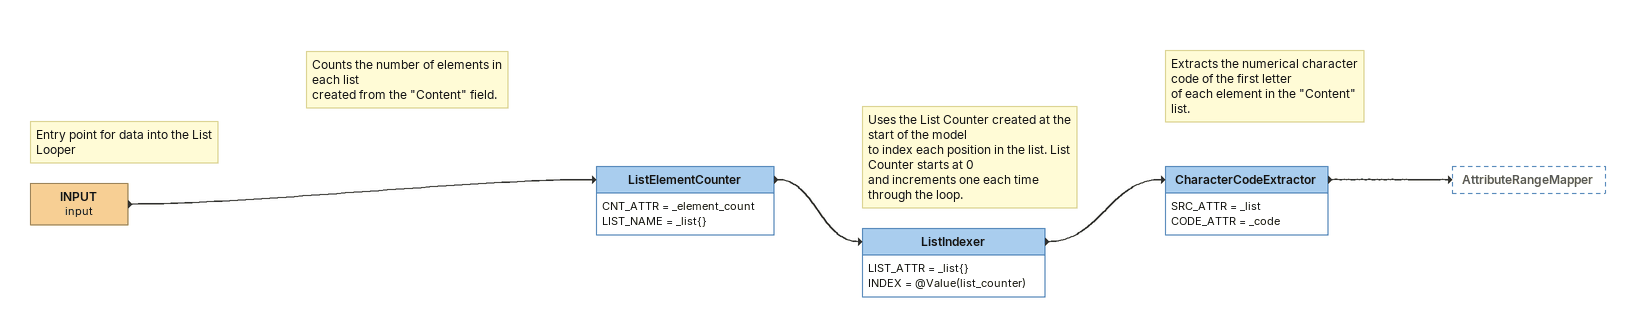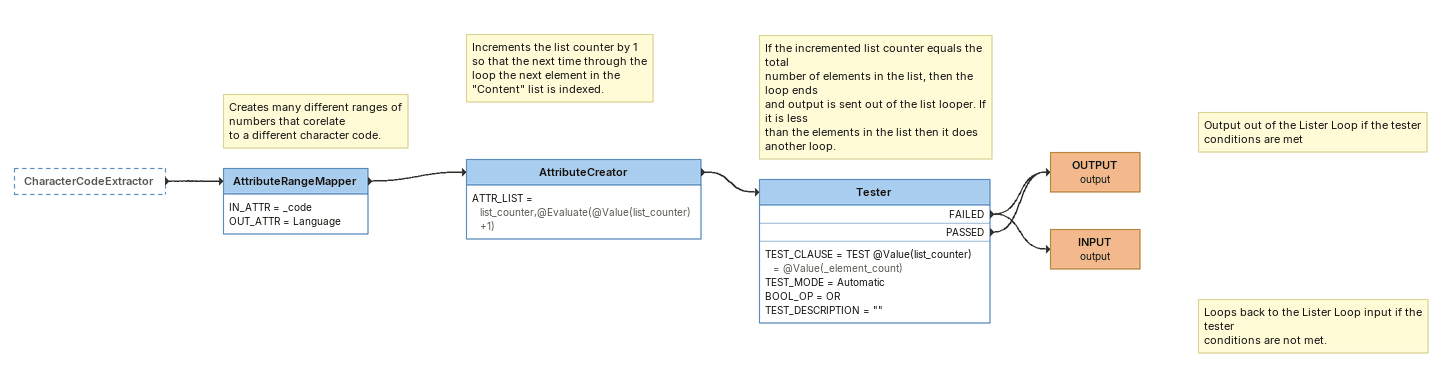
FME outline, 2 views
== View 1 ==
Note: Entry point for data into the List Looper
INPUT (input)
    -> ListElementCounter
Note: Counts the number of elements in each list / created from the "Content" field.
ListElementCounter
    CNT_ATTR = _element_count
    LIST_NAME = _list{}
    -> ListIndexer
Note: Uses the List Counter created at the start of the model / to index each position in the list. List Counter starts at 0 / and increments one each time through the loop.
ListIndexer
    LIST_ATTR = _list{}
    INDEX = @Value(list_counter)
    -> CharacterCodeExtractor
Note: Extracts the numerical character code of the first letter / of each element in the "Content" list.
CharacterCodeExtractor
    SRC_ATTR = _list
    CODE_ATTR = _code
    -> AttributeRangeMapper

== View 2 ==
CharacterCodeExtractor [outside]
    -> AttributeRangeMapper
Note: Creates many different ranges of numbers that corelate / to a different character code.
AttributeRangeMapper
    IN_ATTR = _code
    OUT_ATTR = Language
    -> AttributeCreator
Note: Increments the list counter by 1 / so that the next time through the / loop the next element in the / "Content" list is indexed.
AttributeCreator
    ATTR_LIST = list_counter,@Evaluate(@Value(list_counter)+1)
    -> Tester
Note: If the incremented list counter equals the total / number of elements in the list, then the loop ends / and output is sent out of the list looper. If it is less / than the elements in the list then it does another loop.
Tester
    TEST_CLAUSE = TEST @Value(list_counter) = @Value(_element_count)
    TEST_MODE = Automatic
    BOOL_OP = OR
    TEST_DESCRIPTION = ""
    FAILED -> INPUT (output)
    PASSED -> OUTPUT (output)
    FAILED -> OUTPUT (output)
Note: Output out of the Lister Loop if the tester / conditions are met
OUTPUT (output)
Note: Loops back to the Lister Loop input if the tester / conditions are not met.
INPUT (output)
